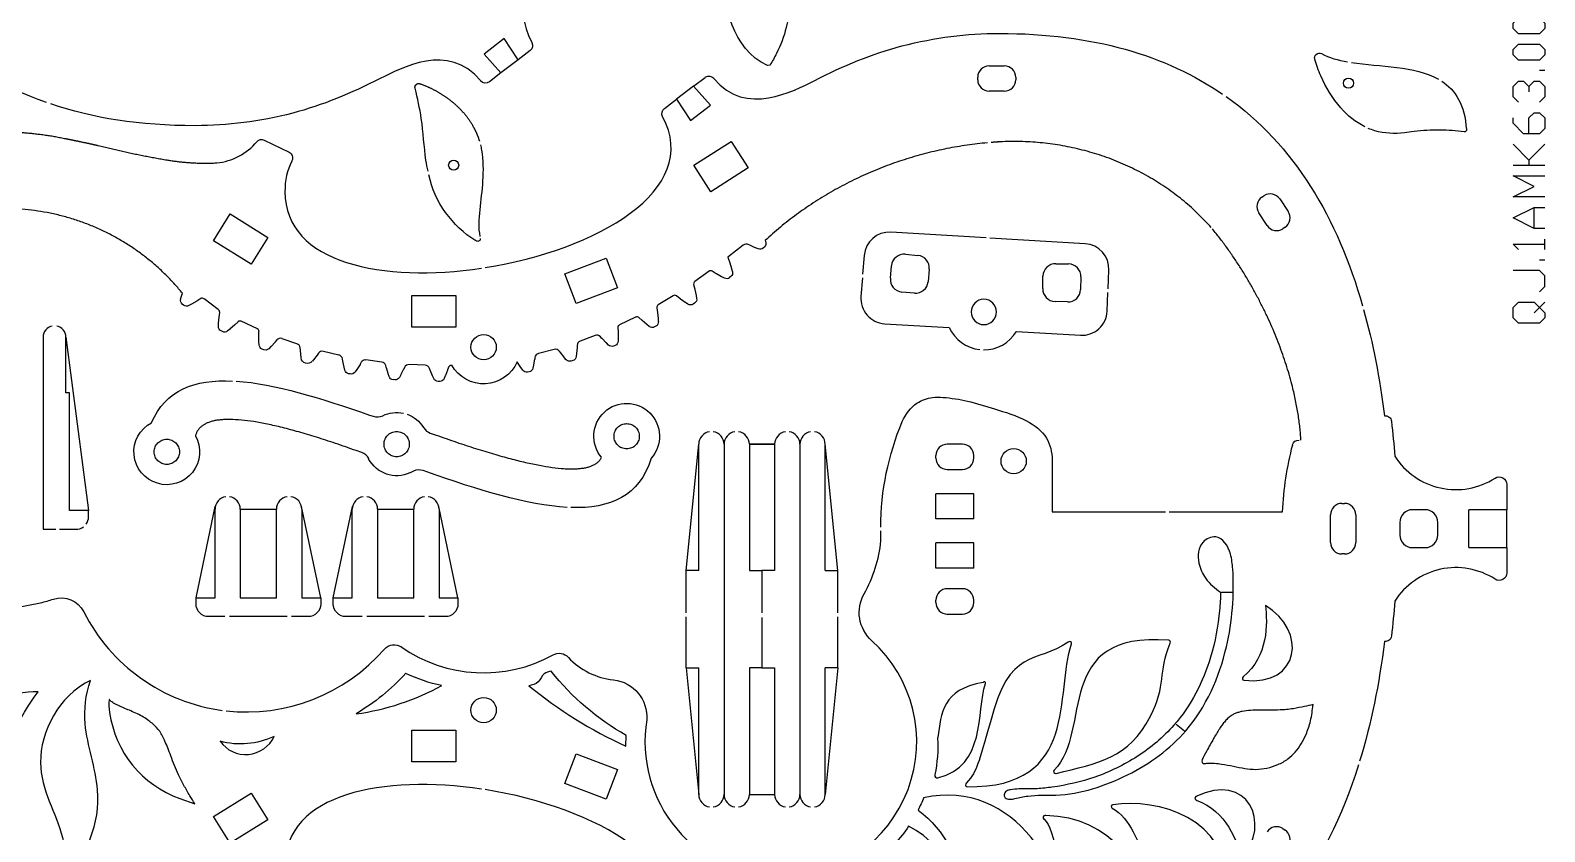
# Model space of a CAD drawing. Header units: millimetres. Extents: x 3384 to 3603, y -555 to -262.
# Drawn here: x 3483.5 to 3603.3, y -399 to -335.6 of the extents above; entities that cross this region are included whole.
import ezdxf

# ---------------------------------------------------------------- set-up
doc = ezdxf.new("R2010")
doc.units = ezdxf.units.MM
doc.linetypes.add('DASHEDX2', pattern=[38.1, 25.4, -12.7])
doc.layers.add('先切', color=30, linetype='Continuous')
doc.layers.add('压痕', color=3, linetype='Continuous', true_color=0x00ff00)

# ---------------------------------------------------------------- blocks, each defined once
blk = doc.blocks.new('20230327.115756907')
at = {"layer": '压痕'}
for points in [[(2.5, 68.3), (1.66, 68.3), (0, 69.13), (1.66, 69.97), (2.5, 69.97)], [(1.66, 68.3), (1.66, 69.97)], [(1.25, 63.3), (1.25, 64.55), (1.66, 64.97), (2.08, 64.97), (2.5, 64.55), (2.5, 63.72), (2.08, 63.3), (0.83, 63.3), (0, 64.13), (0, 64.55)], [(2.5, 60.81), (0, 62.47)], [(2.5, 59.14), (2.5, 59.97)], [(0.42, 59.14), (0, 59.56), (2.5, 59.56)], [(1.25, 56.64), (1.25, 58.31)], [(0.42, 54.14), (0, 54.56), (0, 55.39), (0.42, 55.81), (0.83, 55.81), (1.25, 55.39), (1.25, 54.97)], [(1.25, 55.39), (1.66, 55.81), (2.08, 55.81), (2.5, 55.39), (2.5, 54.56), (2.08, 54.14)], [(1.25, 51.64), (1.25, 52.89), (1.66, 53.31), (2.08, 53.31), (2.5, 52.89), (2.5, 52.06), (2.08, 51.64), (0.83, 51.64), (0, 52.47), (0, 52.89)], [(0, 50.81), (1.25, 49.56), (1.25, 49.14)], [(1.25, 49.56), (2.5, 50.81)], [(2.5, 49.14), (0, 49.14)], [(2.5, 46.64), (0, 46.64), (1.66, 47.48), (0, 48.31), (2.5, 48.31)], [(2.5, 44.14), (1.66, 44.14), (0, 44.98), (1.66, 45.81), (2.5, 45.81)], [(1.66, 44.14), (1.66, 45.81)], [(2.5, 39.98), (2.5, 40.81)], [(0.42, 39.98), (0, 40.4), (2.5, 40.4)], [(2.5, 39.15), (2.08, 39.15)], [(0.42, 36.65), (0, 37.07), (0, 37.9), (0.42, 38.32), (0.83, 38.32), (1.25, 37.9), (1.25, 37.07), (1.66, 36.65), (2.5, 36.65), (2.5, 38.32)], [(1.25, 34.15), (1.25, 35.82)], [(2.5, 32.07), (2.5, 32.48), (1.66, 33.32), (0.42, 33.32), (0, 32.9), (0, 32.07), (0.42, 31.65), (0.83, 31.65), (1.25, 32.07), (1.25, 33.32)], [(2.5, 30.82), (2.08, 30.82)], [(2.5, 29.15), (2.5, 29.98)], [(0.42, 29.15), (0, 29.57), (2.5, 29.57)], [(0.42, 24.99), (0, 25.41), (2.5, 25.41)], [(2.5, 24.99), (2.5, 25.82)], [(2.5, 23.32), (2.08, 22.91), (0.42, 22.91), (0, 23.32), (0, 23.74), (0.42, 24.16), (2.08, 24.16), (2.5, 23.74), (2.5, 23.32)], [(2.5, 21.24), (2.08, 20.82), (0.42, 20.82), (0, 21.24), (0, 21.66), (0.42, 22.07), (2.08, 22.07), (2.5, 21.66), (2.5, 21.24)], [(2.5, 19.99), (2.08, 19.99)], [(0.42, 17.49), (0, 17.91), (0, 18.74), (0.42, 19.16), (0.83, 19.16), (1.25, 18.74), (1.25, 18.32)], [(1.25, 18.74), (1.66, 19.16), (2.08, 19.16), (2.5, 18.74), (2.5, 17.91), (2.08, 17.49)], [(1.25, 14.99), (1.25, 16.24), (1.66, 16.66), (2.08, 16.66), (2.5, 16.24), (2.5, 15.41), (2.08, 14.99), (0.83, 14.99), (0, 15.83), (0, 16.24)], [(0, 14.16), (1.25, 12.91), (1.25, 12.49)], [(1.25, 12.91), (2.5, 14.16)], [(2.5, 12.49), (0, 12.49)], [(2.5, 9.99), (0, 9.99), (1.66, 10.83), (0, 11.66), (2.5, 11.66)], [(2.5, 7.5), (1.66, 7.5), (0, 8.33), (1.66, 9.16), (2.5, 9.16)], [(1.66, 7.5), (1.66, 9.16)], [(0.42, 5.83), (0, 6.25), (2.5, 6.25)], [(2.5, 5.83), (2.5, 6.66)], [(2.5, 5), (2.08, 5)], [(2.08, 2.5), (2.5, 2.92), (2.5, 3.75), (2.08, 4.17), (0, 4.17)], [(1.66, 0.83), (2.08, 1.25), (2.5, 0.83), (2.5, 0.42), (2.08, 0), (0.42, 0), (0, 0.42), (0, 1.25), (0.42, 1.67), (1.66, 1.67), (2.08, 1.25), (2.5, 1.67)]]:
    blk.add_lwpolyline(points, dxfattribs=at)
blk = doc.blocks.new('20220623.11374074')
for p, q in [((1.07, 0.5), (1.07, 7.5)), ((3.07, 7.5), (3.07, 0.5)), ((5.93, 0.5), (5.93, 7.5)), ((7.93, 7.5), (7.93, 0.5)), ((-0.43, 0.5), (1.07, 0.5)), ((-0.43, 0), (-0.43, 0.5)), ((3.07, 0.5), (5.93, 0.5)), ((7.93, 0.5), (9.43, 0.5)), ((9.43, 0.5), (9.43, 0)), ((1.86, -1), (0.57, -1)), ((6.78, -1), (2.21, -1)), ((8.43, -1), (7.13, -1))]:
    blk.add_line(p, q)
for centre, start, end in [((2.07, 7.5), 98.6024, 180), ((2.07, 7.5), 0, 81.3976), ((6.93, 7.5), 98.6024, 180), ((6.93, 7.5), 0, 81.3976)]:
    blk.add_arc(centre, 1, start, end)
at = {"extrusion": (0, 0, -1)}
for centre, start, end in [((-0.57, 0), 270, 0), ((-8.43, 0), 180, 270)]:
    blk.add_arc(centre, 1, start, end, dxfattribs=at)
at = {"layer": '先切'}
for p, q in [((-0.43, 0.5), (1.09, 7.71)), ((3.07, 7.5), (5.93, 7.5)), ((9.43, 0.5), (7.91, 7.71))]:
    blk.add_line(p, q, dxfattribs=at)
blk = doc.blocks.new('20220817.09360026')
for p, q in [((17.85, 104.98), (17.42, 103.78)), ((56.95, 104.06), (56.84, 104.27)), ((56.88, 104.67), (56.96, 104.78)), ((57.35, 104.91), (57.58, 104.84)), ((57.58, 104.84), (57.59, 104.84)), ((57.59, 104.84), (57.82, 104.77)), ((56.53, 101.93), (57.37, 103.06)), ((56.96, 104.04), (56.95, 104.06)), ((57.19, 103.64), (56.96, 104.04)), ((57.2, 103.62), (57.19, 103.64)), ((57.39, 103.32), (57.2, 103.62)), ((55.2, 101.92), (55.43, 101.91)), ((55.43, 101.91), (55.45, 101.91)), ((55.45, 101.91), (55.91, 101.86)), ((55.91, 101.86), (55.93, 101.86)), ((55.93, 101.86), (56.3, 101.82)), ((54.78, 101.6), (54.84, 101.71)), ((54.98, 101), (54.83, 101.19)), ((54.99, 100.99), (54.98, 101)), ((55.3, 100.64), (54.99, 100.99)), ((55.31, 100.63), (55.3, 100.64)), ((55, 98.84), (55.6, 100.12)), ((55.56, 100.37), (55.31, 100.63)), ((53.32, 98.15), (53.34, 98.32)), ((53.34, 98.34), (53.39, 98.46)), ((53.34, 98.32), (53.34, 98.34)), ((53.73, 98.7), (53.96, 98.71)), ((53.96, 98.71), (53.98, 98.71)), ((53.98, 98.71), (54.46, 98.72)), ((54.46, 98.72), (54.79, 98.71)), ((69.93, 98.29), (68.97, 96.33)), ((53.43, 97.94), (53.32, 98.15)), ((53.6, 97.77), (53.43, 97.94)), ((53.61, 97.76), (53.6, 97.77)), ((53.95, 97.44), (53.61, 97.76)), ((53.96, 97.43), (53.95, 97.44)), ((54.12, 97.3), (53.96, 97.43)), ((53.82, 95.71), (54.22, 96.89)), ((68.3, 96.1), (68.26, 96.12)), ((52.7, 95.38), (53.28, 95.44)), ((53.28, 95.44), (53.3, 95.44)), ((53.3, 95.44), (53.49, 95.45)), ((52.53, 94.42), (52.44, 94.49)), ((52.54, 94.41), (52.53, 94.42)), ((52.91, 94.12), (52.54, 94.41)), ((52.92, 94.12), (52.91, 94.12)), ((53.07, 94.01), (52.92, 94.12)), ((52.93, 92.39), (53.22, 93.61)), ((51.43, 91.49), (51.45, 91.62)), ((51.78, 90.98), (51.59, 91.11)), ((51.73, 91.92), (51.96, 91.97)), ((51.96, 91.97), (51.98, 91.98)), ((51.98, 91.98), (52.44, 92.07)), ((52.44, 92.07), (52.45, 92.07)), ((52.45, 92.07), (52.63, 92.1)), ((51.79, 90.97), (51.78, 90.98)), ((52.19, 90.72), (51.79, 90.97)), ((52.2, 90.72), (52.19, 90.72)), ((52.35, 90.63), (52.2, 90.72)), ((52.36, 89), (52.54, 90.25)), ((51.93, 88.64), (52.09, 88.68)), ((50.96, 87.96), (50.98, 88.09)), ((51.37, 87.49), (51.16, 87.6)), ((51.23, 88.42), (51.45, 88.49)), ((51.38, 87.48), (51.37, 87.49)), ((51.8, 87.27), (51.38, 87.48)), ((51.45, 88.49), (51.47, 88.5)), ((51.47, 88.5), (51.92, 88.63)), ((51.92, 88.63), (51.93, 88.64)), ((51.81, 87.26), (51.8, 87.27)), ((51.95, 87.2), (51.81, 87.26)), ((52.12, 85.56), (52.17, 86.84)), ((51.29, 84.98), (51.72, 85.16)), ((51.72, 85.16), (51.73, 85.17)), ((51.73, 85.17), (51.87, 85.22)), ((50.84, 84.4), (50.84, 84.54)), ((51.06, 84.88), (51.28, 84.98)), ((51.29, 83.97), (51.07, 84.06)), ((51.28, 84.98), (51.29, 84.98)), ((51.3, 83.96), (51.29, 83.97)), ((51.74, 83.8), (51.3, 83.96)), ((51.75, 83.79), (51.74, 83.8)), ((51.88, 83.75), (51.75, 83.79)), ((51.73, 77.84), (51.92, 77.98)), ((51.92, 77.98), (51.93, 77.99)), ((51.93, 77.99), (52.33, 78.25)), ((52.33, 78.25), (52.34, 78.25)), ((52.34, 78.25), (52.39, 78.29)), ((51.6, 77.33), (51.58, 77.46)), ((52.12, 76.99), (51.89, 77.04)), ((52.14, 76.99), (52.12, 76.99)), ((52.6, 76.91), (52.14, 76.99)), ((52.61, 76.9), (52.6, 76.91)), ((52.74, 76.89), (52.61, 76.9)), ((53.37, 75.35), (53.05, 76.6)), ((52.56, 74.4), (52.74, 74.56)), ((52.74, 74.56), (52.75, 74.57)), ((52.75, 74.57), (53.12, 74.86)), ((53.12, 74.86), (53.13, 74.87)), ((53.13, 74.87), (53.24, 74.95)), ((52.49, 73.88), (52.45, 74.01)), ((53.04, 73.59), (52.8, 73.62)), ((53.05, 73.59), (53.04, 73.59)), ((53.52, 73.55), (53.05, 73.59)), ((53.53, 73.55), (53.52, 73.55)), ((53.69, 73.55), (53.53, 73.55)), ((54.47, 72.12), (54.03, 73.3)), ((53.72, 71.06), (53.88, 71.23)), ((53.88, 71.23), (53.89, 71.24)), ((53.89, 71.24), (54.23, 71.57)), ((54.23, 71.57), (54.24, 71.58)), ((54.24, 71.58), (54.38, 71.7)), ((21.99, 69.69), (22.84, 69.67)), ((53.69, 70.53), (53.64, 70.66)), ((54.27, 70.3), (54.03, 70.3)), ((54.28, 70.3), (54.27, 70.3)), ((54.75, 70.3), (54.28, 70.3)), ((54.76, 70.3), (54.75, 70.3)), ((55.1, 70.32), (54.76, 70.3)), ((55.93, 68.92), (55.31, 70.19)), ((55.34, 68.04), (55.65, 68.4)), ((55.65, 68.4), (55.66, 68.4)), ((55.66, 68.4), (55.89, 68.66)), ((55.21, 67.32), (55.15, 67.43)), ((55.19, 67.84), (55.33, 68.03)), ((55.33, 68.03), (55.34, 68.04)), ((55.81, 67.13), (55.57, 67.12)), ((55.82, 67.14), (55.81, 67.13)), ((56.29, 67.19), (55.82, 67.14)), ((56.3, 67.19), (56.29, 67.19)), ((56.67, 67.24), (56.3, 67.19)), ((57.61, 65.95), (56.9, 67.13)), ((72.43, 66.64), (73.16, 65.68)), ((56.95, 64.78), (57.08, 64.98)), ((57.08, 64.98), (57.09, 64.99)), ((57.09, 64.99), (57.36, 65.37)), ((57.36, 65.37), (57.37, 65.38)), ((57.37, 65.38), (57.6, 65.69)), ((73.16, 65.68), (71.48, 64.58)), ((57.03, 64.25), (56.96, 64.36)), ((57.64, 64.13), (57.4, 64.09)), ((57.65, 64.13), (57.64, 64.13)), ((58.11, 64.23), (57.65, 64.13)), ((58.13, 64.23), (58.11, 64.23)), ((58.51, 64.33), (58.13, 64.23)), ((59.55, 63.11), (58.75, 64.24)), ((71.48, 64.58), (72.7, 62.99)), ((72.7, 62.99), (74.19, 64.33)), ((74.19, 64.33), (74.89, 63.42)), ((59.12, 62.11), (59.35, 62.52)), ((59.35, 62.52), (59.36, 62.54)), ((59.36, 62.54), (59.56, 62.86)), ((59.01, 61.89), (59.12, 62.1)), ((59.13, 61.38), (59.05, 61.48)), ((59.12, 62.1), (59.12, 62.11)), ((59.75, 61.32), (59.52, 61.25)), ((59.76, 61.32), (59.75, 61.32)), ((60.21, 61.46), (59.76, 61.32)), ((60.22, 61.46), (60.21, 61.46)), ((60.66, 61.62), (60.22, 61.46)), ((60.67, 61.62), (60.66, 61.62)), ((61.62, 60.4), (60.67, 61.62)), ((61.61, 59.89), (61.67, 60)), ((61.32, 59.22), (61.41, 59.44)), ((61.49, 58.72), (61.4, 58.81)), ((61.41, 59.44), (61.42, 59.45)), ((61.42, 59.45), (61.61, 59.88)), ((61.61, 59.88), (61.61, 59.89)), ((61.99, 58.67), (61.89, 58.63)), ((33.34, 45.16), (33.54, 45.16)), ((36.06, 42.16), (36.06, 45.16)), ((36.06, 45.16), (38.06, 45.16)), ((38.06, 42.16), (38.06, 45.16)), ((39.96, 42.16), (39.96, 45.16)), ((39.96, 45.16), (41.96, 45.16)), ((41.96, 42.16), (41.96, 45.16)), ((44.78, 45.16), (44.98, 45.16)), ((32.44, 44.26), (32.44, 43.06)), ((34.44, 43.06), (34.44, 44.26)), ((43.88, 44.26), (43.88, 43.06)), ((45.88, 43.06), (45.88, 44.26)), ((33.34, 42.16), (33.54, 42.16)), ((36.06, 42.16), (38.06, 42.16)), ((39.96, 42.16), (41.96, 42.16)), ((44.78, 42.16), (44.98, 42.16)), ((73.8, 39.75), (73.8, 40.95)), ((74.7, 41.85), (74.9, 41.85)), ((75.8, 40.95), (75.8, 39.75)), ((74.9, 38.85), (74.7, 38.85)), ((16.22, 36.63), (16.2, 36.6)), ((16.49, 36.46), (16.49, 36.54)), ((40.53, 35.96), (40.53, 27.01)), ((44.62, 35.96), (40.53, 35.96)), ((40.53, 26.71), (40.53, 17.75)), ((63.17, 18.96), (64.17, 19.62)), ((65.42, 19.37), (65.53, 19.21)), ((15.46, 17.71), (15.35, 17.54)), ((63.04, 17.54), (62.92, 17.71)), ((65.28, 17.96), (64.28, 17.29)), ((38.09, 13.94), (40.29, 13.94)), ((37.19, 12.84), (37.19, 13.04)), ((41.19, 13.04), (41.19, 12.84)), ((40.29, 11.94), (38.09, 11.94)), ((39.69, 8.46), (38.69, 8.46)), ((37.69, 7.46), (37.69, 6.46)), ((40.69, 6.46), (40.69, 7.46)), ((38.69, 5.46), (39.69, 5.46)), ((37.69, 3), (37.69, 0)), ((37.69, 3), (40.69, 3)), ((40.69, 0), (40.69, 3)), ((37.69, 0), (35.7, 0)), ((42.68, 0), (40.69, 0))]:
    blk.add_line(p, q)
for points in [[(16.16, 98.01), (14.3, 100.98), (16.42, 102.31), (18.27, 99.34)], [(60.11, 99.34), (61.97, 102.31), (64.09, 100.98), (62.23, 98.01)], [(23.24, 83.13), (20.74, 83.13), (20.74, 86.63), (23.24, 86.63)], [(55.14, 86.63), (57.64, 86.63), (57.64, 83.13), (55.14, 83.13)], [(20.13, 70.35), (17.8, 71.24), (19.04, 74.51), (21.38, 73.63)], [(57.01, 73.63), (59.35, 74.51), (60.59, 71.24), (58.25, 70.35)], [(65.84, 62.96), (67.94, 64.32), (69.83, 61.37), (67.73, 60.02)]]:
    blk.add_lwpolyline(points, close=True)
for centre in [(24.84, 80.94), (53.55, 80.94), (44.53, 39.01)]:
    blk.add_circle(centre, 1)
at = {"extrusion": (0, 0, -1)}
for centre, radius, start, end in [((-31.71, 114.36), 2, 162.3612, 243.2004), ((-57.16, 104.44), 0.368, 331.4862, 39.2685), ((-57.25, 104.55), 0.368, 37.8453, 105.658), ((-55.17, 101.55), 0.368, 25.9268, 93.7395), ((-28.41, 100.18), 6.25, 334.8134, 14.9678), ((-55.11, 101.43), 0.368, 319.5677, 27.3501), ((-53.74, 98.33), 0.368, 20.4593, 88.3153), ((-69.48, 98.51), 0.5, 130.0181, 206.0924), ((-68.52, 96.55), 0.5, 206.0924, 296.4954), ((-52.75, 94.88), 0.5, 309.2483, 84.0805), ((-51.79, 91.42), 0.368, 303.2227, 10.986), ((-51.81, 91.56), 0.368, 9.5709, 77.3728), ((-39.06, 99.58), 16.84, 312.1692, 329.5064), ((-29.01, 88.02), 1, 130.9081, 214.8294), ((-51.33, 87.93), 0.368, 297.7933, 5.5202), ((-51.34, 88.07), 0.368, 4.0884, 71.9564), ((-38.96, 81.69), 12.45, 11.914, 25.7388), ((-51.21, 84.54), 0.368, 358.6217, 66.4997), ((-51.21, 84.4), 0.368, 292.3015, 0.0682), ((-53.55, 80.94), 2.9, 293.5023, 60.5202), ((-51.94, 77.54), 0.368, 347.7858, 55.5832), ((-51.96, 77.4), 0.368, 281.3981, 349.1727), ((-40.3, 59.83), 20.04, 29.3827, 51.8354), ((-28.33, 74.97), 1, 151.1932, 226.9631), ((-52.8, 74.12), 0.368, 342.3054, 50.1118), ((-52.84, 73.99), 0.368, 275.9294, 343.7335), ((-53.98, 70.8), 0.368, 336.8651, 44.6663), ((-24.3, 70.97), 2.94, 185.8237, 274.4473), ((-54.03, 70.67), 0.368, 270.5253, 338.2501), ((-55.47, 67.61), 0.369, 331.4351, 39.1669), ((-55.54, 67.48), 0.368, 264.9739, 332.8253), ((-72.03, 66.34), 0.5, 61.5862, 142.5895), ((-57.26, 64.57), 0.368, 325.9651, 33.739), ((-57.34, 64.45), 0.368, 259.5202, 327.3828), ((-74.5, 63.11), 0.5, 142.5895, 230.4207), ((-59.33, 61.72), 0.368, 320.499, 28.3175), ((-59.42, 61.61), 0.368, 254.0444, 321.9207), ((-61.66, 59.07), 0.368, 315.0466, 22.8703), ((-61.76, 58.97), 0.368, 248.6411, 316.4585), ((-32.56, 48.23), 3, 41.9889, 119.5562), ((-22.06, 56.77), 11.42, 304.1608, 321.8119), ((-39.16, 27.47), 22.06, 87.5792, 89.6104), ((-39.16, 27.47), 22.06, 90.3896, 112.6829), ((-22.06, 56.77), 11.42, 291.2853, 296.731), ((-22.06, 56.77), 11.76, 267.2421, 281.4616), ((-39.19, -8.72), 26.5, 92.8966, 104.492), ((-45.7, 16.46), 0.5, 104.492, 182.6363), ((-30.76, 9.62), 0.5, 276.5239, 6.6978), ((-47.63, 9.62), 0.5, 173.3022, 263.4761), ((-39.19, 83.4), 74.76, 274.3988, 276.5239), ((-39.19, 83.4), 74.76, 263.4761, 265.6012), ((-35.7, 0.6), 0.6, 269.937, 32.7948), ((-42.68, 0.6), 0.6, 147.2052, 270.063)]:
    blk.add_arc(centre, radius, start, end, dxfattribs=at)
for centre, radius, start, end in [((39.12, 99.69), 14.43, 116.7996, 172.3503), ((25.79, 102.18), 8.42, 97.7186, 160.5902), ((25.27, 107.67), 2.92, 82.0736, 102.1902), ((57.2, 103.2), 0.222, 321.278, 32.3681), ((56.33, 102.04), 0.221, 262.3272, 332.3049), ((72.86, 102.53), 4.76, 185.8436, 229.9819), ((23.79, 99.76), 2.47, 124.9335, 245.2853), ((39.12, 99.69), 14.43, 173.5412, 229.0919), ((55.4, 100.22), 0.222, 333.1965, 44.2866), ((54.8, 98.93), 0.221, 267.788, 337.0648), ((53.88, 97.02), 0.369, 339.4315, 49.7942), ((53.47, 95.82), 0.369, 273.2451, 342.8178), ((52.86, 93.71), 0.369, 345.0862, 55.2594), ((52.57, 92.47), 0.369, 278.7251, 348.3997), ((44.11, 93.74), 19.76, 187.8974, 208.6982), ((52.17, 90.31), 0.369, 350.5562, 60.6762), ((52, 89.04), 0.369, 284.1997, 353.8362), ((39.19, 80.94), 11.4, 145.1706, 208.8068), ((51.8, 86.86), 0.369, 355.9457, 66.1735), ((51.75, 85.57), 0.369, 289.621, 359.2676), ((51.76, 83.4), 0.368, 11.1267, 71.6289), ((53.79, 55.25), 34.92, 140.6977, 155.5749), ((52.69, 76.52), 0.369, 12.7709, 82.508), ((53.02, 75.25), 0.369, 305.9891, 16.384), ((32.92, 70.05), 5.73, 133.0369, 173.7352), ((53.68, 73.18), 0.368, 18.8867, 88.0088), ((54.13, 71.98), 0.369, 311.4655, 22.5259), ((55.11, 70.1), 0.221, 23.8942, 93.4622), ((55.73, 68.81), 0.222, 316.9704, 27.5566), ((22.34, 57.43), 10.75, 80.7635, 179.2002), ((56.7, 67.02), 0.221, 29.5116, 98.8499), ((57.43, 65.83), 0.221, 322.3842, 32.8135), ((58.56, 64.11), 0.221, 34.1311, 104.3518), ((59.37, 62.98), 0.221, 327.7614, 36.8757), ((61.34, 60.17), 0.368, 333.1864, 38.9201), ((22.34, 57.43), 10.75, 180.7998, 318.0111), ((39.29, 60.1), 10.64, 240.4438, 264.3162), ((19.68, 45.05), 0.2, 78.5384, 193.2292), ((22.64, 44.83), 0.2, 81.0823, 92.7579), ((33.34, 44.26), 0.9, 90, 180), ((33.54, 44.26), 0.9, 0, 90), ((44.78, 44.26), 0.9, 90, 180), ((44.98, 44.26), 0.9, 0, 90), ((33.34, 43.06), 0.9, 180, 270), ((33.54, 43.06), 0.9, 270, 0), ((44.78, 43.06), 0.9, 180, 270), ((44.98, 43.06), 0.9, 270, 0), ((26.98, 41.33), 0.0945, 254.4867, 66.2204), ((74.7, 40.95), 0.9, 90.0012, 180.0016), ((74.9, 40.95), 0.9, 0.0016, 90.0012), ((74.7, 39.75), 0.9, 180.0016, 270.0012), ((74.9, 39.75), 0.9, 270.0012, 0.0016), ((16.34, 36.54), 0.15, 359.4641, 142.9711), ((19.98, 35.7), 0.15, 45.6632, 193.824), ((30.11, 34.57), 0.15, 255.5981, 52.9957), ((20.81, 23.93), 0.2, 63.9015, 187.7142), ((64.67, 18.87), 0.9, 33.689, 123.6998), ((64.78, 18.71), 0.9, 303.6998, 33.689), ((14.71, 18.21), 0.9, 326.311, 56.3002), ((63.67, 18.21), 0.9, 123.6998, 213.689), ((14.6, 18.04), 0.9, 236.3002, 326.311), ((63.78, 18.04), 0.9, 213.689, 303.6998), ((38.09, 13.04), 0.9, 90, 180), ((40.29, 13.04), 0.9, 0, 90), ((38.09, 12.84), 0.9, 180, 270), ((40.29, 12.84), 0.9, 270, 0), ((30.38, 4.03), 5.73, 327.2052, 57.5153), ((38.69, 7.46), 1, 90, 180), ((39.69, 7.46), 1, 0, 90), ((48.01, 4.03), 5.73, 122.4847, 212.7948), ((38.69, 6.46), 1, 180, 270), ((39.69, 6.46), 1, 270, 360)]:
    blk.add_arc(centre, radius, start, end)
for points, weights, knots in [([(54.41, 134.35), (51.57, 135.48), (48.53, 135.74), (45.57, 135.16), (41.1, 134.28), (37.39, 131.65), (35.07, 127.74), (32.75, 123.82), (32.24, 119.3), (33.62, 114.96)], [1.01526398317, 1.00047682235, 1.01390502602, 1.05554859417, 0.994086096697, 0.994086096697, 1.05554859417, 0.994086096697, 0.994086096697, 1.05554859417], [3184.139192, 3184.139192, 3184.139192, 3184.139192, 3193.113119, 3193.113119, 3193.113119, 3206.357902, 3206.357902, 3206.357902, 3219.602684, 3219.602684, 3219.602684, 3219.602684]), ([(57.82, 104.77), (64.17, 109.94), (66.25, 117.86), (63.24, 125.48), (62.17, 128.21), (60.4, 130.53), (58.1, 132.27), (57.05, 133.06), (55.91, 133.72), (54.69, 134.23)], [1.01356935919, 0.883035948336, 0.883035948336, 1.01356935919, 1.00163949125, 1.01563256957, 1.05554859417, 1.03711013122, 1.02420312127, 1.01682756432], [3148.378332, 3148.378332, 3148.378332, 3148.378332, 3171.266684, 3171.266684, 3171.266684, 3179.868337, 3179.868337, 3179.868337, 3183.84171, 3183.84171, 3183.84171, 3183.84171]), ([(63.01, 23.38), (67.79, 27.61), (70.14, 33.69), (69.79, 40.19), (69.77, 40.39), (69.76, 40.59), (69.74, 40.79)], [1.01361775978, 0.94520816902, 0.94520816902, 1.01361775978, 1.01233203884, 1.01108515676, 1.00987711354], [2892.935862, 2892.935862, 2892.935862, 2892.935862, 2911.809707, 2911.809707, 2911.809707, 2912.426548, 2912.426548, 2912.426548, 2912.426548])]:
    blk.add_rational_spline(points, weights, degree=3, knots=knots)
for points, knots in [([(17.98, 130.54), (16.66, 129.12), (15.6, 127.08), (15.77, 125.16), (15.86, 124.03), (16.38, 122.94), (17.05, 122.04), (18, 120.78), (19.27, 119.88), (20.87, 119.12), (22.31, 118.43), (24.03, 117.86), (26.28, 116.19)], [1573.367245, 1573.367245, 1573.367245, 1573.367245, 1579.189828, 1579.189828, 1579.189828, 1582.590255, 1582.590255, 1582.590255, 1587.376779, 1587.376779, 1587.376779, 1591.691753, 1591.691753, 1591.691753, 1591.691753]), ([(26.28, 116.19), (26.28, 117.21), (26.11, 118.41), (25.76, 119.47), (25.34, 120.77), (24.65, 121.85), (23.77, 122.76), (22.8, 123.76), (21.61, 124.54), (20.6, 125.53), (19.69, 126.42), (18.92, 127.48), (18.46, 128.67), (18.23, 129.27), (18.07, 129.9), (17.98, 130.54)], [1556.503571, 1556.503571, 1556.503571, 1556.503571, 1559.593946, 1559.593946, 1559.593946, 1563.388854, 1563.388854, 1563.388854, 1567.610007, 1567.610007, 1567.610007, 1571.433065, 1571.433065, 1571.433065, 1573.367245, 1573.367245, 1573.367245, 1573.367245]), ([(27.18, 112.05), (25.98, 114.58), (23.1, 116.01), (20.7, 115.99), (18.5, 115.98), (16.71, 114.75), (14.75, 114.25), (13.79, 114.01), (12.79, 113.94), (11.8, 113.95)], [1524.386363, 1524.386363, 1524.386363, 1524.386363, 1531.264669, 1531.264669, 1531.264669, 1537.562812, 1537.562812, 1537.562812, 1540.648893, 1540.648893, 1540.648893, 1540.648893]), ([(11.8, 113.95), (12.62, 113.17), (13.6, 112.51), (14.66, 112.07), (15.88, 111.57), (17.21, 111.38), (18.52, 111.48), (20.29, 111.62), (22.01, 112.3), (23.76, 112.46), (24.9, 112.55), (26.04, 112.43), (27.18, 112.05)], [1508.415781, 1508.415781, 1508.415781, 1508.415781, 1511.818747, 1511.818747, 1511.818747, 1515.701907, 1515.701907, 1515.701907, 1520.968077, 1520.968077, 1520.968077, 1524.386363, 1524.386363, 1524.386363, 1524.386363]), ([(17.42, 103.78), (17.63, 103.92), (17.84, 104.05), (18.06, 104.18), (18.33, 104.35), (18.61, 104.5), (18.88, 104.65), (19.15, 104.8), (19.43, 104.94), (19.71, 105.07), (19.95, 105.19), (20.21, 105.29), (20.46, 105.39), (20.71, 105.49), (20.96, 105.59), (21.21, 105.69), (21.43, 105.77), (21.64, 105.84), (21.85, 105.93), (22.02, 106), (22.2, 106.08), (22.37, 106.15), (22.64, 106.27), (22.92, 106.39), (23.16, 106.56), (23.37, 106.71), (23.56, 106.89), (23.73, 107.09), (23.82, 107.2), (23.91, 107.31), (23.99, 107.42), (24.2, 107.7), (24.38, 108.01), (24.54, 108.33), (24.62, 108.49), (24.69, 108.67), (24.77, 108.84), (24.84, 109), (24.9, 109.16), (24.97, 109.32), (25.07, 109.55), (25.17, 109.78), (25.28, 110), (25.32, 110.07), (25.35, 110.14), (25.39, 110.21), (25.42, 110.26), (25.45, 110.3), (25.48, 110.35), (25.53, 110.42), (25.59, 110.48), (25.65, 110.54), (25.66, 110.54), (25.67, 110.55), (25.68, 110.56)], [1432.25177, 1432.25177, 1432.25177, 1432.25177, 1433.015641, 1433.015641, 1433.015641, 1433.962503, 1433.962503, 1433.962503, 1434.887066, 1434.887066, 1434.887066, 1435.70011, 1435.70011, 1435.70011, 1436.515253, 1436.515253, 1436.515253, 1437.193376, 1437.193376, 1437.193376, 1437.760169, 1437.760169, 1437.760169, 1438.653807, 1438.653807, 1438.653807, 1439.424986, 1439.424986, 1439.424986, 1439.848508, 1439.848508, 1439.848508, 1440.90822, 1440.90822, 1440.90822, 1441.466743, 1441.466743, 1441.466743, 1441.993878, 1441.993878, 1441.993878, 1442.743003, 1442.743003, 1442.743003, 1442.973174, 1442.973174, 1442.973174, 1443.143696, 1443.143696, 1443.143696, 1443.391535, 1443.391535, 1443.391535, 1443.426633, 1443.426633, 1443.426633, 1443.426633]), ([(18.59, 81.1), (19.75, 88.83), (18.25, 96.66), (12.54, 96.66), (11.64, 96.66), (10.86, 96.49), (10.12, 96.12)], [481.028468, 481.028468, 481.028468, 481.028468, 481.485528, 481.485528, 481.485528, 482.321831, 482.321831, 482.321831, 482.321831]), ([(68.26, 96.12), (67.53, 96.49), (66.75, 96.66), (65.85, 96.66), (60.14, 96.66), (58.64, 88.83), (59.8, 81.1)], [644.072311, 644.072311, 644.072311, 644.072311, 644.908614, 644.908614, 644.908614, 645.365675, 645.365675, 645.365675, 645.365675]), ([(27.92, 75.59), (27.89, 75.78), (27.83, 75.99), (27.71, 76.14), (27.55, 76.34), (27.26, 76.44), (27.08, 76.63), (26.89, 76.82), (26.8, 77.1), (26.77, 77.37)], [2595.231959, 2595.231959, 2595.231959, 2595.231959, 2595.813814, 2595.813814, 2595.813814, 2596.620379, 2596.620379, 2596.620379, 2597.420493, 2597.420493, 2597.420493, 2597.420493]), ([(47.67, 47.83), (48.27, 47.55), (48.77, 47.17), (49.11, 46.66), (49.36, 46.29), (49.52, 45.86), (49.57, 45.42), (49.61, 45.14), (49.6, 44.86), (49.58, 44.59), (49.53, 43.94), (49.42, 43.3), (49.28, 42.67), (49.11, 41.95), (48.89, 41.24), (48.67, 40.53), (48.41, 39.67), (48.15, 38.81), (47.72, 38), (47.39, 37.37), (46.95, 36.77), (46.36, 36.41), (45.86, 36.11), (45.25, 35.98), (44.62, 35.96)], [2829.719064, 2829.719064, 2829.719064, 2829.719064, 2831.509882, 2831.509882, 2831.509882, 2832.840866, 2832.840866, 2832.840866, 2833.670469, 2833.670469, 2833.670469, 2835.614327, 2835.614327, 2835.614327, 2837.833608, 2837.833608, 2837.833608, 2840.538908, 2840.538908, 2840.538908, 2842.636396, 2842.636396, 2842.636396, 2844.397825, 2844.397825, 2844.397825, 2844.397825]), ([(18.42, 39.58), (18.36, 39.68), (18.25, 39.75), (18.13, 39.76), (18.04, 39.77), (17.95, 39.74), (17.89, 39.68)], [1651.3051546, 1651.3051546, 1651.3051546, 1651.3051546, 1651.647606, 1651.647606, 1651.647606, 1651.9010988, 1651.9010988, 1651.9010988, 1651.9010988]), ([(17.85, 38.91), (17.93, 38.57), (18, 38.23), (18.04, 37.89), (18.13, 37.16), (18.09, 36.41), (18.12, 35.67), (18.2, 33.71), (18.82, 31.78), (19.72, 30), (20.6, 28.25), (21.75, 26.64), (23.21, 25.39), (25.07, 23.79), (27.41, 22.75), (29.84, 22.18), (31.86, 21.71), (33.94, 21.55), (36, 21.68)], [1652.697742, 1652.697742, 1652.697742, 1652.697742, 1653.73335, 1653.73335, 1653.73335, 1655.955271, 1655.955271, 1655.955271, 1661.845876, 1661.845876, 1661.845876, 1667.632647, 1667.632647, 1667.632647, 1674.997957, 1674.997957, 1674.997957, 1681.106708, 1681.106708, 1681.106708, 1681.106708]), ([(34.18, 22.64), (33.69, 22.65), (33.21, 22.68), (32.73, 22.72), (31.48, 22.84), (30.24, 23.06), (29.03, 23.43), (27.07, 24.03), (25.19, 24.98), (23.65, 26.33), (22.69, 27.17), (21.87, 28.16), (21.17, 29.24), (20.5, 30.29), (19.94, 31.41), (19.54, 32.59), (19.16, 33.68), (18.91, 34.81), (18.74, 35.96)], [1625.315208, 1625.315208, 1625.315208, 1625.315208, 1626.761788, 1626.761788, 1626.761788, 1630.531036, 1630.531036, 1630.531036, 1636.63718, 1636.63718, 1636.63718, 1640.461341, 1640.461341, 1640.461341, 1644.187652, 1644.187652, 1644.187652, 1647.648252, 1647.648252, 1647.648252, 1647.648252]), ([(38.54, 23.03), (38.58, 23.38), (38.4, 23.78), (38.13, 24.03), (37.7, 24.43), (37.04, 24.47), (36.47, 24.35), (36.02, 24.25), (35.62, 24.07), (35.26, 23.81)], [1619.627136, 1619.627136, 1619.627136, 1619.627136, 1620.705588, 1620.705588, 1620.705588, 1622.397071, 1622.397071, 1622.397071, 1623.718408, 1623.718408, 1623.718408, 1623.718408]), ([(36, 21.68), (36.39, 21.72), (36.78, 21.74), (37.19, 21.86), (37.81, 22.04), (38.49, 22.45), (38.54, 23.03)], [1616.586623, 1616.586623, 1616.586623, 1616.586623, 1617.783474, 1617.783474, 1617.783474, 1619.627136, 1619.627136, 1619.627136, 1619.627136]), ([(20.4, 21.63), (20.33, 21.33), (20.27, 21.02), (20.22, 20.71), (20.18, 20.43), (20.15, 20.15), (20.15, 19.86)], [1383.430478, 1383.430478, 1383.430478, 1383.430478, 1384.364778, 1384.364778, 1384.364778, 1385.219388, 1385.219388, 1385.219388, 1385.219388]), ([(24.1, 22.15), (24.01, 22.24), (23.92, 22.32), (23.82, 22.4), (23.67, 22.52), (23.5, 22.64), (23.34, 22.74)], [1399.8494082, 1399.8494082, 1399.8494082, 1399.8494082, 1400.2280342, 1400.2280342, 1400.2280342, 1400.8173811, 1400.8173811, 1400.8173811, 1400.8173811]), ([(24.56, 21.49), (24.53, 21.58), (24.48, 21.66), (24.44, 21.73), (24.41, 21.79), (24.37, 21.84), (24.33, 21.89)], [1399.0436402, 1399.0436402, 1399.0436402, 1399.0436402, 1399.3143521, 1399.3143521, 1399.3143521, 1399.5032788, 1399.5032788, 1399.5032788, 1399.5032788]), ([(24.81, 20.28), (24.8, 20.5), (24.77, 20.72), (24.73, 20.94), (24.71, 21.03), (24.69, 21.13), (24.66, 21.23)], [1397.7981464, 1397.7981464, 1397.7981464, 1397.7981464, 1398.4583812, 1398.4583812, 1398.4583812, 1398.7606749, 1398.7606749, 1398.7606749, 1398.7606749]), ([(20.25, 18.97), (20.32, 18.67), (20.41, 18.38), (20.53, 18.1), (20.65, 17.82), (20.8, 17.56), (20.98, 17.32)], [1386.124078, 1386.124078, 1386.124078, 1386.124078, 1387.037543, 1387.037543, 1387.037543, 1387.937092, 1387.937092, 1387.937092, 1387.937092]), ([(20.98, 17.32), (21.14, 17.11), (21.32, 16.91), (21.52, 16.73), (21.72, 16.55), (21.94, 16.4), (22.17, 16.26), (22.4, 16.11), (22.65, 15.99), (22.9, 15.88), (23.25, 15.74), (23.61, 15.62), (23.98, 15.53), (24.4, 15.43), (24.84, 15.37), (25.27, 15.33)], [1387.937092, 1387.937092, 1387.937092, 1387.937092, 1388.738489, 1388.738489, 1388.738489, 1389.539405, 1389.539405, 1389.539405, 1390.366557, 1390.366557, 1390.366557, 1391.49452, 1391.49452, 1391.49452, 1392.809826, 1392.809826, 1392.809826, 1392.809826])]:
    blk.add_open_spline(points, degree=3, knots=knots)
for points, weights in [([(70.59, 118.95), (70.57, 117.32), (70.4, 115.7), (70.07, 114.1)], [1.0160100276, 1.01286100852, 1.01286100852, 1.0160100276]), ([(70.07, 114.1), (69.99, 113.71), (69.91, 113.32), (69.83, 112.93)], [1.0160100276, 1.01595391805, 1.0159222641, 1.01591506577]), ([(69.83, 112.93), (69.68, 112.2), (69.59, 111.82), (69.5, 111.43)], [1.01591506577, 1.0159222641, 1.01595391804, 1.0160100276]), ([(69.5, 111.43), (69.05, 109.63), (68.67, 107.82), (68.36, 106)], [1.0160100276, 1.01558112061, 1.01558112061, 1.0160100276]), ([(68.36, 106), (68.14, 104.69), (68.06, 103.37), (68.13, 102.05)], [1.0160100276, 1.01212095673, 1.01212095673, 1.0160100276]), ([(69.72, 41.09), (69.11, 47.71), (66.49, 53.8), (61.99, 58.67)], [1.00811665275, 0.97115659748, 0.972974166293, 1.01356935919]), ([(46.19, 16.28), (51.2, 16.58), (57.55, 18.93), (62.9, 23.28)], [1, 0.972439379881, 0.976705278917, 1.01279769711])]:
    blk.add_rational_spline(points, weights, degree=3)
for points in [[(6.6, 66.78), (12.43, 63.62), (17.17, 72.09), (18.55, 80.81)], [(59.84, 80.81), (61.22, 72.09), (65.95, 63.62), (71.79, 66.78)], [(74.81, 62.73), (71.71, 60.16), (73.85, 56.43), (74.63, 54.78)], [(74.63, 54.78), (75.83, 52.47), (76.75, 50.2), (77.38, 47.86)], [(6.24, 43.15), (9.59, 42.12), (14, 44.03), (15.65, 47.32)], [(77.38, 47.86), (78.06, 45.18), (78.36, 42.76), (78.37, 40.14)], [(16.92, 46.57), (13.78, 42.15), (6.74, 43.1), (5.96, 35.13)], [(6.13, 34.98), (11.93, 34.38), (19.44, 38.95), (17.91, 46.13)], [(19.49, 45.01), (20.39, 41.18), (24.66, 41.97), (26.95, 41.24)], [(27.02, 41.41), (26.49, 44.69), (24.59, 44.72), (22.67, 45.02)], [(18.78, 42.69), (18.65, 33.76), (26.25, 35.76), (30.07, 34.43)], [(18.91, 42.83), (18.84, 42.82), (18.78, 42.76), (18.78, 42.69)], [(19.08, 42.73), (19.02, 42.78), (18.99, 42.84), (18.91, 42.83)], [(23.9, 40.83), (20.49, 41.88), (20.12, 41.82), (19.08, 42.73)], [(30.2, 34.69), (28.48, 37.24), (29.84, 39.38), (23.9, 40.83)], [(17.89, 39.68), (17.8, 39.6), (17.79, 39.46), (17.79, 39.33)], [(18.54, 39.25), (18.52, 39.37), (18.49, 39.49), (18.42, 39.58)], [(78.37, 40.14), (78.37, 32.72), (76.62, 26.94), (73.57, 22.49)], [(17.79, 39.33), (17.79, 39.18), (17.8, 39.04), (17.85, 38.91)], [(18.6, 38.61), (18.59, 38.82), (18.58, 39.04), (18.54, 39.25)], [(18.62, 37.15), (18.59, 37.64), (18.61, 38.12), (18.6, 38.61)], [(18.74, 35.96), (18.69, 36.35), (18.64, 36.75), (18.62, 37.15)], [(7.5, 27.79), (12.28, 28.44), (16.43, 31.32), (16.49, 36.46)], [(16.2, 36.6), (15.54, 35.73), (11.32, 35.34), (9.2, 33.88)], [(30.36, 26.74), (31.1, 35.96), (23.22, 32.75), (20.08, 35.81)], [(19.83, 35.66), (20.65, 32.32), (20.99, 29.92), (24.36, 28.19)], [(17.07, 31.21), (15.61, 28.29), (8.86, 29.2), (10.63, 22.31)], [(10.79, 22.17), (16.28, 21.89), (17.9, 27.66), (17.35, 31.17)], [(17.23, 31.29), (17.16, 31.3), (17.1, 31.27), (17.07, 31.21)], [(17.35, 31.17), (17.34, 31.23), (17.29, 31.28), (17.23, 31.29)], [(24.36, 28.19), (26.82, 26.92), (27.77, 27.59), (30.14, 26.63)], [(20.5, 11.73), (12.36, 14.28), (5.88, 18.91), (2.53, 26.63)], [(30.14, 26.63), (30.19, 26.61), (30.24, 26.6), (30.28, 26.62)], [(30.28, 26.62), (30.33, 26.65), (30.36, 26.69), (30.36, 26.74)], [(13.01, 20.98), (15.99, 18.53), (19.99, 20.56), (18, 24.59)], [(17.71, 24.56), (16.88, 22.17), (14.42, 21.3), (13.01, 20.98)], [(17.84, 24.67), (17.78, 24.66), (17.74, 24.62), (17.71, 24.56)], [(18, 24.59), (17.97, 24.65), (17.91, 24.68), (17.84, 24.67)], [(21.61, 23.74), (21.38, 23.87), (21.14, 23.99), (20.9, 24.11)], [(20.63, 23.11), (20.62, 22.93), (20.6, 22.76), (20.57, 22.58)], [(20.61, 23.9), (20.63, 23.79), (20.64, 23.67), (20.64, 23.55)], [(20.64, 23.55), (20.64, 23.4), (20.64, 23.26), (20.63, 23.11)], [(22.58, 23.2), (22.26, 23.38), (21.94, 23.56), (21.61, 23.74)], [(23.34, 22.74), (23.09, 22.9), (22.83, 23.05), (22.58, 23.2)], [(35.26, 23.81), (34.83, 23.51), (34.45, 23.1), (34.18, 22.64)], [(20.57, 22.58), (20.52, 22.26), (20.46, 21.95), (20.4, 21.63)], [(24.33, 21.89), (24.26, 21.98), (24.19, 22.07), (24.1, 22.15)], [(73.37, 22.2), (69.54, 16.79), (63.74, 13.39), (56.83, 11.41)], [(24.66, 21.23), (24.63, 21.32), (24.6, 21.41), (24.56, 21.49)], [(27.2, 20.79), (26.69, 16.32), (31.15, 15.78), (33.12, 19.1)], [(27.32, 20.92), (27.25, 20.9), (27.21, 20.85), (27.2, 20.79)], [(27.48, 20.85), (27.43, 20.9), (27.38, 20.93), (27.32, 20.92)], [(33.12, 19.1), (31.69, 18.91), (29.07, 18.89), (27.48, 20.85)], [(20.15, 19.86), (20.16, 19.56), (20.19, 19.26), (20.25, 18.97)], [(24.84, 19.56), (24.83, 19.8), (24.83, 20.04), (24.81, 20.28)], [(24.83, 18.73), (24.83, 19.01), (24.84, 19.28), (24.84, 19.56)], [(24.85, 17.94), (24.83, 18.2), (24.83, 18.47), (24.83, 18.73)], [(24.88, 17.44), (24.87, 17.61), (24.85, 17.77), (24.85, 17.94)], [(24.95, 16.9), (24.93, 17.08), (24.9, 17.26), (24.88, 17.44)], [(25.13, 16), (25.06, 16.3), (25, 16.6), (24.95, 16.9)], [(25.27, 15.33), (25.22, 15.55), (25.17, 15.78), (25.13, 16)], [(30.26, 9.68), (26.93, 10.09), (23.75, 10.73), (20.79, 11.64)], [(56.54, 11.33), (53.88, 10.58), (51.06, 10.05), (48.13, 9.68)]]:
    blk.add_open_spline(points, degree=3)
at = {"layer": '先切'}
for p, q in [((74.19, 64.33), (73.16, 65.68)), ((37.69, 0), (40.69, 0))]:
    blk.add_line(p, q, dxfattribs=at)
at = {"layer": '先切', "linetype": 'DASHEDX2', "ltscale": 5}
for p, q in [((23.72, 26.16), (23.21, 25.49)), ((34.18, 22.56), (34.18, 21.72))]:
    blk.add_line(p, q, dxfattribs=at)
blk = doc.blocks.new('20220819.133219708000000')
blk.add_circle((2.39, 2.71), 0.4)
at = {"extrusion": (0, 0, -1)}
blk.add_arc((-6.1, 11.89), 0.15, 76.8411, 188.3903, dxfattribs=at)
for points in [[(2.23, 10.08), (2.94, 11.17), (4.1, 11.92), (6.07, 12.03)], [(0.76, 2.94), (1.11, 5.21), (1.03, 7.94), (2.08, 9.82)], [(0.06, 0.57), (0.38, 1.16), (0.58, 1.87), (0.72, 2.64)]]:
    blk.add_open_spline(points, degree=3)
for points, knots in [([(6.25, 11.86), (6.16, 11.23), (6.11, 10.58), (6.11, 9.94), (6.1, 9.25), (6.14, 8.57), (6.23, 7.89), (6.26, 7.64), (6.3, 7.39), (6.33, 7.14), (6.41, 6.35), (6.38, 5.54), (6.16, 4.79), (6.11, 4.61), (6.04, 4.43), (5.97, 4.26)], [-8.385345, -8.385345, -8.385345, -8.385345, -6.452735, -6.452735, -6.452735, -4.403451, -4.403451, -4.403451, -3.642263, -3.642263, -3.642263, -1.289307, -1.289307, -1.289307, -0.726501, -0.726501, -0.726501, -0.726501]), ([(5.84, 3.99), (5.48, 3.27), (4.96, 2.63), (4.36, 2.1), (3.6, 1.42), (2.73, 0.92), (1.81, 0.52), (1.39, 0.33), (0.95, 0.17), (0.51, 0.04), (0.37, 0), (0.22, 0.04), (0.12, 0.15), (0.02, 0.27), (0, 0.42), (0.06, 0.57)], [-0.428033, -0.428033, -0.428033, -0.428033, 1.948707, 1.948707, 1.948707, 4.945318, 4.945318, 4.945318, 6.32816, 6.32816, 6.32816, 7.32816, 7.32816, 7.32816, 11, 11, 11, 11])]:
    blk.add_open_spline(points, degree=3, knots=knots)
blk = doc.blocks.new('20220819.133227311000000')
blk.add_line((11.68, 6.29), (11.73, 6.08))
blk.add_circle((4.82, 4.54), 0.4)
blk.add_arc((6.08, -4.57), 7.14, 102.795, 138.2974)
for points, knots in [([(2.18, 4.75), (2.4, 5.05), (2.65, 5.35), (2.94, 5.67), (3.41, 6.17), (3.98, 6.71), (4.58, 7.07), (5.2, 7.45), (5.86, 7.64), (6.53, 7.72), (6.55, 7.72), (6.56, 7.72), (6.58, 7.72)], [-27.168681, -27.168681, -27.168681, -27.168681, -25.95041, -25.95041, -25.95041, -23.995628, -23.995628, -23.995628, -21.998427, -21.998427, -21.998427, -21.941018, -21.941018, -21.941018, -21.941018]), ([(6.88, 7.75), (7.5, 7.77), (8.11, 7.71), (8.71, 7.56), (9.43, 7.4), (10.12, 7.12), (10.77, 6.79), (11.08, 6.64), (11.39, 6.47), (11.68, 6.29)], [-21.642707, -21.642707, -21.642707, -21.642707, -19.810003, -19.810003, -19.810003, -17.605297, -17.605297, -17.605297, -16.570144, -16.570144, -16.570144, -16.570144])]:
    blk.add_open_spline(points, degree=3, knots=knots)
blk.add_open_spline([(11.73, 6.08), (10.37, 3.23), (6.84, 2.71), (4.79, 2.44)], degree=3)
blk.add_rational_spline([(0.74, 0.18), (0.61, 0.03), (0.41, 0), (0.24, 0.1), (0.07, 0.21), (0, 0.4), (0.07, 0.59), (0.55, 1.83), (1.06, 3.01), (1.7, 4.04), (1.8, 4.2), (1.9, 4.35), (2, 4.5)], [1, 0.845540126041, 0.845540126041, 1, 0.845540126041, 0.845540126041, 1, 1, 1, 1, 1, 1, 1], degree=3, knots=[-33.17491, -33.17491, -33.17491, -33.17491, -32.61923, -32.61923, -32.61923, -32.063551, -32.063551, -32.063551, -28.088913, -28.088913, -28.088913, -27.492189, -27.492189, -27.492189, -27.492189])
blk = doc.blocks.new('20220819.133233514000000')
blk.add_circle((6.48, 3.08), 0.4)
at = {"extrusion": (0, 0, -1)}
blk.add_arc((-12.31, 4.98), 0.2, 79.0439, 208.9822, dxfattribs=at)
blk.add_rational_spline([(0.39, 0.03), (0.28, 0), (0.17, 0.03), (0.1, 0.12), (0.02, 0.2), (0, 0.31), (0.04, 0.42), (0.3, 1.16), (0.67, 1.87), (1.13, 2.52), (1.74, 3.38), (2.52, 4.13), (3.43, 4.63), (3.8, 4.83), (4.19, 5), (4.59, 5.12)], [1, 0.906153096197, 0.906153096197, 1, 0.906153096197, 0.906153096197, 1, 1, 1, 1, 1, 1, 1, 1, 1, 1], degree=3, knots=[-73.905831, -73.905831, -73.905831, -73.905831, -73.58361, -73.58361, -73.58361, -73.26139, -73.26139, -73.26139, -70.887428, -70.887428, -70.887428, -67.769137, -67.769137, -67.769137, -66.513267, -66.513267, -66.513267, -66.513267])
for points, knots in [([(4.88, 5.19), (5.02, 5.23), (5.15, 5.26), (5.29, 5.28), (6.09, 5.43), (6.91, 5.42), (7.73, 5.37), (8.5, 5.32), (9.25, 5.22), (10.02, 5.14), (10.38, 5.1), (10.74, 5.06), (11.11, 5.06), (11.45, 5.06), (11.79, 5.09), (12.13, 5.15)], [-66.21469, -66.21469, -66.21469, -66.21469, -65.802976, -65.802976, -65.802976, -63.358735, -63.358735, -63.358735, -61.060738, -61.060738, -61.060738, -59.962784, -59.962784, -59.962784, -58.941862, -58.941862, -58.941862, -58.941862]), ([(12.49, 4.88), (12.47, 4.84), (12.44, 4.8), (12.42, 4.76), (11.92, 3.92), (11.09, 3.09), (10.23, 2.43), (9.36, 1.78), (8.32, 1.37), (7.24, 1.11)], [-87.507497, -87.507497, -87.507497, -87.507497, -87.34471, -87.34471, -87.34471, -84.091178, -84.091178, -84.091178, -80.828026, -80.828026, -80.828026, -80.828026]), ([(6.95, 1.05), (6.67, 0.99), (6.38, 0.93), (6.1, 0.89), (4.99, 0.73), (3.89, 0.68), (2.8, 0.52), (1.99, 0.4), (1.19, 0.22), (0.4, 0.03), (0.4, 0.03), (0.4, 0.03), (0.39, 0.03)], [-80.533729, -80.533729, -80.533729, -80.533729, -79.681278, -79.681278, -79.681278, -76.361531, -76.361531, -76.361531, -73.917702, -73.917702, -73.917702, -73.905831, -73.905831, -73.905831, -73.905831])]:
    blk.add_open_spline(points, degree=3, knots=knots)
blk = doc.blocks.new('20220623.11462174')
for p, q in [((-3, 1.7), (-3, 0.7)), ((12.2, 1.7), (-3, 1.7)), ((-3, 0.4), (-3, -0.9)), ((-1.5, -1.9), (-1.5, -0.4)), ((-1.5, -0.4), (7.8, -0.4)), ((7.8, -0.4), (7.8, -0.1)), ((7.8, -0.1), (12.2, -0.1)), ((-2, -1.9), (-1.5, -1.9))]:
    blk.add_line(p, q)
for centre, radius, start, end in [((12.2, 0.8), 0.9, 11.2082, 90), ((12.2, 0.8), 0.9, 270, 348.7918), ((-2, -0.9), 1, 180, 216.3976), ((-2, -0.9), 1, 233.6024, 270)]:
    blk.add_arc(centre, radius, start, end)
at = {"layer": '先切'}
blk.add_line((12.2, -0.1), (-1.5, -1.9), dxfattribs=at)
blk = doc.blocks.new('20220921.195536841000000')
for p, q in [((9.61, 8.86), (2.06, 8.86)), ((17.46, 8.86), (9.91, 8.86)), ((0.06, 6.9), (0.03, 5.42)), ((2.24, 5.22), (2.28, 6.22)), ((3.31, 7.19), (4.31, 7.15)), ((5.27, 6.12), (5.24, 5.12)), ((14.32, 5.12), (14.28, 6.12)), ((15.25, 7.15), (16.25, 7.19)), ((17.28, 6.22), (17.31, 5.22)), ((19.48, 5.42), (19.46, 6.89)), ((0.03, 5.12), (0, 3.64)), ((19.51, 3.64), (19.49, 5.12)), ((4.21, 4.16), (3.21, 4.19)), ((16.35, 4.19), (15.35, 4.16)), ((2, 1.61), (7.12, 1.61)), ((12.44, 1.61), (17.51, 1.61))]:
    blk.add_line(p, q)
at = {"extrusion": (0, 0, -1)}
blk.add_circle((-9.78, 3), 1, dxfattribs=at)
for centre, radius, start, end in [((2.06, 6.86), 2, 90, 178.9876), ((17.46, 6.86), 2, 0.9363, 90), ((3.27, 6.19), 1, 88.0554, 178.0554), ((4.27, 6.15), 1, 358.0554, 88.0554), ((15.28, 6.15), 1, 91.9446, 181.9446), ((16.28, 6.19), 1, 1.9446, 91.9446), ((3.24, 5.19), 1, 178.0554, 268.0554), ((4.24, 5.16), 1, 268.0554, 358.0554), ((15.32, 5.16), 1, 181.9446, 271.9446), ((16.32, 5.19), 1, 271.9446, 1.9446), ((2, 3.61), 2, 178.9876, 270), ((17.51, 3.61), 2, 270, 0.9363), ((9.78, 3), 3, 207.6217, 267.1349), ((9.78, 3), 3, 272.8651, 332.3783)]:
    blk.add_arc(centre, radius, start, end)
blk = doc.blocks.new('20230306.092718199')
for p, q in [((1, 18.69), (1, 28.69)), ((3, 28.69), (3, 0.99)), ((5, 28.69), (5, 18.69)), ((7, 28.69), (7, 18.69)), ((9, 28.69), (9, 0.99)), ((11, 18.69), (11, 28.69)), ((1, 18.69), (0, 18.69)), ((0, 15.34), (0, 18.69)), ((5, 18.69), (6, 18.69)), ((7, 18.69), (6, 18.69)), ((6, 18.69), (6, 15.34)), ((11, 18.69), (12, 18.69)), ((12, 15.34), (12, 18.69)), ((0, 10.99), (0, 15.04)), ((6, 14.99), (6, 10.99)), ((12, 10.99), (12, 15.04)), ((0, 10.99), (1, 10.99)), ((1, 0.99), (1, 10.99)), ((6, 10.99), (5, 10.99)), ((5, 10.99), (5, 0.99)), ((6, 10.99), (7, 10.99)), ((7, 10.99), (7, 0.99)), ((12, 10.99), (11, 10.99)), ((11, 0.99), (11, 10.99))]:
    blk.add_line(p, q)
for centre, start, end in [((2, 28.69), 98.6024, 180), ((2, 28.69), 0, 81.3976), ((4, 28.69), 98.6024, 180), ((4, 28.69), 0, 81.3976), ((8, 28.69), 98.6024, 180), ((8, 28.69), 0, 81.3976), ((10, 28.69), 98.6024, 180), ((10, 28.69), 0, 81.3976), ((2, 0.99), 180, 261.3976), ((2, 0.99), 278.6024, 0), ((4, 0.99), 180, 261.3976), ((4, 0.99), 278.6024, 0), ((8, 0.99), 180, 261.3976), ((8, 0.99), 278.6024, 0), ((10, 0.99), 180, 261.3976), ((10, 0.99), 278.6024, 0)]:
    blk.add_arc(centre, 1, start, end)
at = {"layer": '先切'}
for p, q in [((0, 18.69), (1, 28.69)), ((7, 28.69), (5, 28.69)), ((12, 18.69), (11, 28.69)), ((0, 10.99), (1, 0.99)), ((12, 10.99), (11, 0.99)), ((5, 0.99), (7, 0.99))]:
    blk.add_line(p, q, dxfattribs=at)
blk = doc.blocks.new('20230327.115414333')
for p, q in [((18.53, 14.11), (18.76, 13.91)), ((16.84, 11.59), (16.48, 11.91)), ((22.12, 11.58), (22.13, 11.53)), ((22.44, 10.96), (22.8, 10.64)), ((20.07, 8.68), (19.76, 8.66)), ((21.01, 8.22), (20.78, 8.43))]:
    blk.add_line(p, q)
at = {"linetype": 'DASHEDX2', "ltscale": 5}
for centre in [(2.6, 17.52), (19.65, 11.16), (36.71, 4.81)]:
    blk.add_circle(centre, 1, dxfattribs=at)
at = {"extrusion": (0, 0, -1)}
for centre, radius, start, end in [((-2.6, 17.52), 2.6, 173.0424, 84.8693), ((-19.65, 11.16), 2.5, 86.256, 124.8435), ((-19.65, 11.16), 2.5, 131.7197, 170.3072), ((-19.65, 11.16), 2.5, 267.5192, 354.9099), ((-36.71, 4.81), 2.6, 342.4696, 244.3792)]:
    blk.add_arc(centre, radius, start, end, dxfattribs=at)
for centre, start, end in [((19.43, 14.65), 228.4951, 273.744), ((16.17, 10.85), 5.0901, 47.8862), ((23.11, 11.7), 189.6904, 227.9158), ((20.11, 7.68), 48.4322, 92.4796)]:
    blk.add_arc(centre, 1, start, end)
for points in [[(2.37, 20.11), (4.37, 22.09), (6.83, 21.99), (9.54, 20.72)], [(9.81, 20.6), (12.54, 19.25), (15.51, 16.78), (18.53, 14.11)], [(30.21, 1.4), (27.36, 2.75), (24.21, 5.38), (21.01, 8.22)], [(37.83, 2.46), (35.85, 0.04), (33.32, 0), (30.48, 1.27)]]:
    blk.add_open_spline(points, degree=3)
for points, weights in [([(16.48, 11.91), (10.26, 17.54), (6.47, 19.52), (5.18, 17.83)], [0.99048472057, 0.9845189189, 0.984467910172, 0.990331694386]), ([(22.8, 10.64), (29.01, 5.03), (32.87, 2.79), (34.23, 4.02)], [0.98533420767, 0.971680125887, 0.971520586289, 0.984855588878])]:
    blk.add_rational_spline(points, weights, degree=3)
blk = doc.blocks.new('20230327.115449525')
for p, q in [((64.58, 6.89), (62.99, 5.67)), ((65.68, 5.21), (64.58, 6.89)), ((62.99, 5.67), (64.33, 4.18)), ((66.64, 5.94), (65.68, 5.21)), ((64.33, 4.18), (63.42, 3.48))]:
    blk.add_line(p, q)
at = {"extrusion": (0, 0, -1)}
for centre, start, end in [((-66.34, 6.34), 151.5862, 232.5895), ((-63.11, 3.87), 232.5895, 320.4207)]:
    blk.add_arc(centre, 0.5, start, end, dxfattribs=at)
for points in [[(80.81, 18.53), (72.09, 17.15), (63.62, 12.42), (66.78, 6.58)], [(28.37, 1.83), (21.28, 4.34), (16.57, 9.27), (13.57, 15.68)], [(62.73, 3.56), (60.16, 6.66), (56.43, 4.52), (54.78, 3.74)], [(54.78, 3.74), (52.47, 2.54), (50.2, 1.62), (47.86, 0.99)], [(40.14, 0), (35.78, 0), (31.99, 0.6), (28.71, 1.72)], [(47.86, 0.99), (45.18, 0.31), (42.76, 0.01), (40.14, 0)]]:
    blk.add_open_spline(points, degree=3)
at = {"layer": '先切'}
blk.add_line((65.68, 5.21), (64.33, 4.18), dxfattribs=at)
blk = doc.blocks.new('20230509.112117793')
at = {"layer": '先切'}
for p, q in [((158.58, 186.94), (156.58, 186.94)), ((156.58, 159.24), (158.58, 159.24))]:
    blk.add_line(p, q, dxfattribs=at)
at = {"linetype": 'DASHEDX2', "ltscale": 5}
for name, p in [('20230327.115449525', (72.6, 212.15)), ('20230327.115756907', (217, 196.52))]:
    blk.add_blockref(name, p, dxfattribs=at)
for name, p, rotation in [('20220819.133227311000000', (151.93, 228.63), 270), ('20220817.09360026', (216.5, 141.08), 90), ('20220819.133219708000000', (201.27, 217.91), 270), ('20220819.133233514000000', (130.11, 215.51), 270), ('20220921.195536841000000', (165.19, 195), 356.598725775814), ('20220623.11462174', (102.41, 183.22), 90), ('20220623.11374074', (113.24, 174.31), 359.9999999999999), ('20220623.11374074', (124.1, 174.31), 359.9999999999999)]:
    blk.add_blockref(name, p, dxfattribs=dict(rotation=rotation))
at = {"linetype": 'DASHEDX2', "ltscale": 5, "rotation": 22.37634686710479}
blk.add_blockref('20230327.115414333', (114.76, 169.16), dxfattribs=at)
blk.add_blockref('20230306.092718199', (151.58, 158.26))

msp = doc.modelspace()

# ---------------------------------------------------------------- block references
at = {"linetype": 'DASHEDX2', "ltscale": 5}
msp.add_blockref('20230509.112117793', (3383.78, -555.32), dxfattribs=at)

doc.saveas('drawing.dxf')
